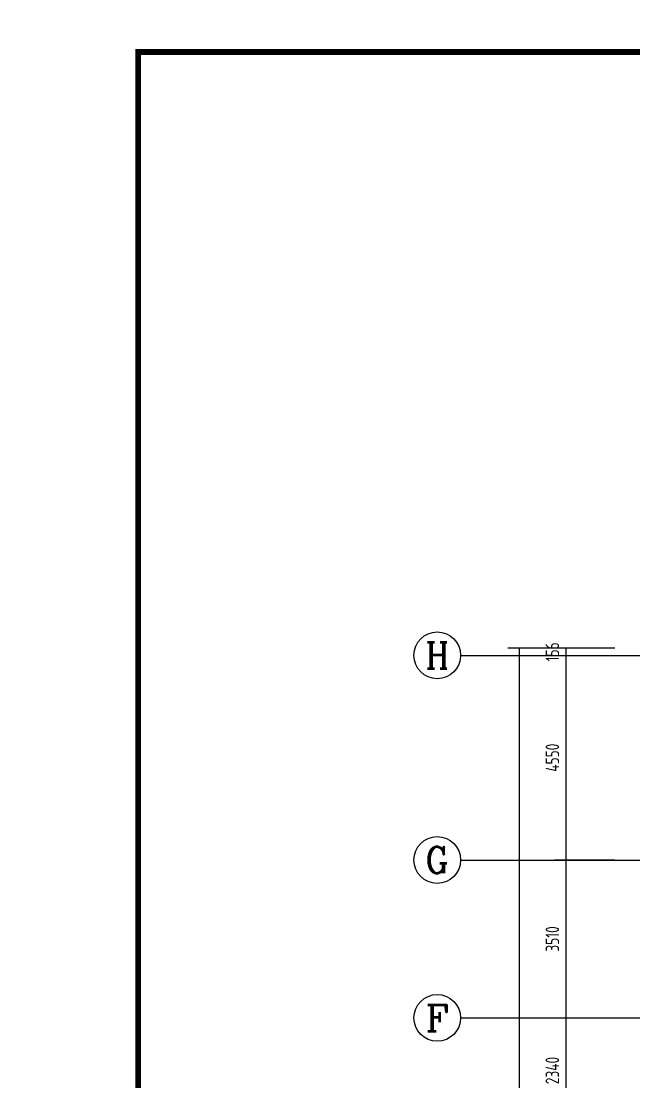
# Model space of a CAD drawing. Extents: x -726032 to 135930, y -151624 to 587044.
# Drawn here: x -495405 to -481780, y 421304 to 444881 of the extents above; entities that cross this region are included whole.
import ezdxf
from ezdxf.enums import TextEntityAlignment as Align

# ---------------------------------------------------------------- set-up
doc = ezdxf.new("R2010")
doc.units = 0
doc.header["$LTSCALE"] = 1000
doc.header["$MEASUREMENT"] = 0
doc.linetypes.add('DOTE', pattern=[2.42, 2, -0.2, 0.02, -0.2])
doc.layers.get('0').update_dxf_attribs({"linetype": 'CONTINUOUS'})
doc.layers.get('DEFPOINTS').update_dxf_attribs({"color": 1, "linetype": 'CONTINUOUS'})
for name, color, linetype in [('AXIS', 245, 'CONTINUOUS'), ('AXIS_TEXT', 7, 'CONTINUOUS'), ('DOTE', 8, 'DOTE'), ('PUB_TITLE', 1, 'CONTINUOUS')]:
    doc.layers.add(name, color=color, linetype=linetype)
doc.styles.add('COMPLEX', font='COMPLEX')
doc.styles.add('DIM_FONT', font='isocp.shx', dxfattribs={"width": 0.8})
doc.dimstyles.new('AXIS', dxfattribs={"dimtxt": 300, "dimasz": 1, "dimexe": 250, "dimexo": 300, "dimgap": 150, "dimtad": 1, "dimdec": 0, "dimzin": 0, "dimdsep": 46, "dimtxsty": 'DIM_FONT', "dimcen": 0.09, "dimse1": 1, "dimse2": 1, "dimclrt": 142, "dimadec": 0, "dimazin": 0, "dimtfac": 1, "dimtdec": 0, "dimtix": 1, "dimtmove": 2, "dimatfit": 3, "dimfxl": 1, "dimtolj": 1, "dimtzin": 0, "dimarcsym": 0})
doc.dimstyles.new('DIMA', dxfattribs={"dimtxt": 300, "dimasz": 1, "dimexe": 250, "dimexo": 300, "dimgap": 150, "dimtad": 1, "dimdec": 0, "dimzin": 0, "dimdsep": 46, "dimtxsty": 'DIM_FONT', "dimcen": 0.09, "dimse1": 1, "dimclrt": 142, "dimadec": 0, "dimazin": 0, "dimtfac": 1, "dimtdec": 0, "dimtix": 1, "dimtmove": 2, "dimatfit": 3, "dimfxl": 1, "dimtolj": 1, "dimtzin": 0, "dimarcsym": 0})
doc.dimstyles.new('DIMN', dxfattribs={"dimtxt": 300, "dimasz": 1, "dimexe": 250, "dimexo": 300, "dimgap": 150, "dimtad": 1, "dimdec": 0, "dimzin": 0, "dimdsep": 46, "dimtxsty": 'DIM_FONT', "dimcen": 0.09, "dimclrt": 142, "dimadec": 0, "dimazin": 0, "dimtfac": 1, "dimtdec": 0, "dimtix": 1, "dimtmove": 2, "dimatfit": 3, "dimfxl": 1, "dimtolj": 1, "dimtzin": 0, "dimarcsym": 0})

# ---------------------------------------------------------------- blocks, each defined once
blk = doc.blocks.new('_AXISO')
blk.add_circle((0, 0), 0.5)
at = {"layer": 'AXIS_TEXT', "style": 'COMPLEX', "width": 1.041667}
blk.add_attdef('A', text='', height=0.56, dxfattribs=at).set_placement((-0.25, -0.28), (0.25, -0.28), align=Align.FIT)
blk = doc.blocks.new('*D517')
at = {"layer": 'AXIS', "color": 0, "lineweight": -2, "transparency": 16777216}
for p, q in [((-482202, 430940), (-484581, 430940)), ((-484331, 430939), (-484331, 406345)), ((-482202, 406344), (-484581, 406344))]:
    blk.add_line(p, q, dxfattribs=at)
at = {"layer": 'AXIS', "color": 0, "transparency": 16777216}
for points in [[(-484331, 430939), (-484331, 430939), (-484331, 430940)], [(-484331, 406345), (-484331, 406345), (-484331, 406344)]]:
    blk.add_solid(points, dxfattribs=at)
at = {"layer": 'DEFPOINTS', "color": 0, "transparency": 16777216}
for p in [(-481902, 430940), (-484331, 406344), (-481902, 406344)]:
    blk.add_point(p, dxfattribs=at)
at = {"layer": 'AXIS', "color": 142, "transparency": 16777216, "insert": (-484631, 418642), "char_height": 300, "attachment_point": 5, "rotation": 90, "style": 'DIM_FONT'}
blk.add_mtext('\\A1;24596', dxfattribs=at)
blk = doc.blocks.new('*D1742')
at = {"layer": 'AXIS', "color": 0, "lineweight": -2, "transparency": 16777216}
for p, q in [((-483291, 430783), (-483291, 426235)), ((-482202, 426234), (-483541, 426234))]:
    blk.add_line(p, q, dxfattribs=at)
at = {"layer": 'AXIS', "color": 0, "transparency": 16777216}
for points in [[(-483291, 430783), (-483291, 430783), (-483291, 430784)], [(-483291, 426235), (-483291, 426235), (-483291, 426234)]]:
    blk.add_solid(points, dxfattribs=at)
at = {"layer": 'DEFPOINTS', "color": 0, "transparency": 16777216}
for p in [(-481902, 430784), (-483291, 426234), (-481902, 426234)]:
    blk.add_point(p, dxfattribs=at)
at = {"layer": 'AXIS', "color": 142, "transparency": 16777216, "insert": (-483591, 428509), "char_height": 300, "attachment_point": 5, "rotation": 90, "style": 'DIM_FONT'}
blk.add_mtext('\\A1;4550', dxfattribs=at)
blk = doc.blocks.new('*D3181')
at = {"layer": 'AXIS', "color": 0, "lineweight": -2, "transparency": 16777216}
for p, q in [((-483291, 430941), (-483291, 430942)), ((-483291, 430940), (-483291, 430784)), ((-483291, 430783), (-483291, 430782))]:
    blk.add_line(p, q, dxfattribs=at)
at = {"layer": 'AXIS', "color": 0, "transparency": 16777216}
for points in [[(-483291, 430941), (-483291, 430941), (-483291, 430940)], [(-483291, 430783), (-483291, 430783), (-483291, 430784)]]:
    blk.add_solid(points, dxfattribs=at)
at = {"layer": 'DEFPOINTS', "color": 0, "transparency": 16777216}
for p in [(-483291, 430784), (-481902, 430940), (-481902, 430784)]:
    blk.add_point(p, dxfattribs=at)
at = {"layer": 'AXIS', "color": 142, "transparency": 16777216, "insert": (-483591, 430862), "char_height": 300, "attachment_point": 5, "rotation": 90, "style": 'DIM_FONT'}
blk.add_mtext('\\A1;156', dxfattribs=at)
blk = doc.blocks.new('*D3253')
at = {"layer": 'AXIS', "color": 0, "lineweight": -2, "transparency": 16777216}
blk.add_line((-483291, 422723), (-483291, 420385), dxfattribs=at)
at = {"layer": 'AXIS', "color": 0, "transparency": 16777216}
for points in [[(-483291, 422723), (-483291, 422723), (-483291, 422724)], [(-483291, 420385), (-483291, 420385), (-483291, 420384)]]:
    blk.add_solid(points, dxfattribs=at)
at = {"layer": 'DEFPOINTS', "color": 0, "transparency": 16777216}
for p in [(-481902, 422724), (-483291, 420384), (-481902, 420384)]:
    blk.add_point(p, dxfattribs=at)
at = {"layer": 'AXIS', "color": 142, "transparency": 16777216, "insert": (-483591, 421554), "char_height": 300, "attachment_point": 5, "rotation": 90, "style": 'DIM_FONT'}
blk.add_mtext('\\A1;2340', dxfattribs=at)
blk = doc.blocks.new('*D3257')
at = {"layer": 'AXIS', "color": 0, "lineweight": -2, "transparency": 16777216}
blk.add_line((-483291, 426233), (-483291, 422725), dxfattribs=at)
at = {"layer": 'AXIS', "color": 0, "transparency": 16777216}
for points in [[(-483291, 426233), (-483291, 426233), (-483291, 426234)], [(-483291, 422725), (-483291, 422725), (-483291, 422724)]]:
    blk.add_solid(points, dxfattribs=at)
at = {"layer": 'DEFPOINTS', "color": 0, "transparency": 16777216}
for p in [(-481902, 426234), (-483291, 422724), (-481902, 422724)]:
    blk.add_point(p, dxfattribs=at)
at = {"layer": 'AXIS', "color": 142, "transparency": 16777216, "insert": (-483591, 424479), "char_height": 300, "attachment_point": 5, "rotation": 90, "style": 'DIM_FONT'}
blk.add_mtext('\\A1;3510', dxfattribs=at)

msp = doc.modelspace()

# ---------------------------------------------------------------- linework, layer by layer
at = {"layer": 'AXIS'}
for p, q in [((-485631.2, 430784), (-481902.2, 430784)), ((-485631.2, 426234), (-481902.2, 426234)), ((-485631.2, 422724), (-481902.2, 422724))]:
    msp.add_line(p, q, dxfattribs=at)
at = {"layer": 'DOTE'}
for p, q in [((-481902.2, 430784), (-412270.4, 430784)), ((-481954.2, 426234), (-412270.4, 426234)), ((-481902.2, 422724), (-412270.4, 422724))]:
    msp.add_line(p, q, dxfattribs=at)
at = {"layer": 'PUB_TITLE'}
for points, const_width in [([(-495405.4, 390898.4), (-398815.4, 390898.4), (-398815.4, 445498.4), (-495405.4, 445498.4)], 0.234), ([(-492805.4, 392198.4), (-400115.4, 392198.4), (-400115.4, 444198.4), (-492805.4, 444198.4)], 130)]:
    msp.add_lwpolyline(points, close=True, dxfattribs=dict(at, const_width=const_width))

# ---------------------------------------------------------------- block references
at = {"layer": 'AXIS'}
ref = msp.add_blockref('_AXISO', (-486151.2, 430784), dxfattribs=dict(at, xscale=1040, yscale=1040, zscale=1040))
ref.add_attrib('A', 'H', dxfattribs={"layer": 'AXIS_TEXT', "height": 582.4, "style": 'COMPLEX', "width": 0.9375}).set_placement((-486411.2, 430492.8), (-485891.2, 430492.8), align=Align.FIT)
at = {"layer": 'AXIS', "xscale": 1040, "yscale": 1040, "zscale": 1040}
msp.add_blockref('_AXISO', (-486151.2, 426234), dxfattribs=at).add_auto_attribs({'A': 'G'})
at = {"layer": 'AXIS'}
ref = msp.add_blockref('_AXISO', (-486151.2, 422724), dxfattribs=dict(at, xscale=1040, yscale=1040, zscale=1040))
ref.add_attrib('A', 'F', dxfattribs={"layer": 'AXIS_TEXT', "height": 582.4, "style": 'COMPLEX', "width": 1.171875}).set_placement((-486411.2, 422432.8), (-485891.2, 422432.8), align=Align.FIT)

# ---------------------------------------------------------------- dimensions: what is measured, and where the dimension line sits
for p1, p2, distance, dimstyle, picture, middle in [((-481902.2, 430940), (-481902.2, 430784), -1389, 'AXIS', '*D3181', (-483591.2, 430862)), ((-481902.2, 430940), (-481902.2, 406343.8), -2429, 'DIMN', '*D517', (-484631.2, 418641.9)), ((-481902.2, 430784), (-481902.2, 426234), -1389, 'DIMA', '*D1742', (-483591.2, 428509))]:
    dim = msp.add_aligned_dim(p1=p1, p2=p2, distance=distance, dimstyle=dimstyle, dxfattribs=at)
    dim.commit()
    dim.dimension.update_dxf_attribs({"geometry": picture, "text_midpoint": middle})
for base, p1, p2, picture, middle in [((-483291.2, 422724), (-481902.2, 426234), (-481902.2, 422724), '*D3257', (-483591.2, 424479)), ((-483291.2, 420384), (-481902.2, 422724), (-481902.2, 420384), '*D3253', (-483591.2, 421554))]:
    dim = msp.add_linear_dim(base=base, p1=p1, p2=p2, angle=90, dimstyle='AXIS', dxfattribs=at)
    dim.commit()
    dim.dimension.update_dxf_attribs({"geometry": picture, "text_midpoint": middle})

doc.saveas('drawing.dxf')
